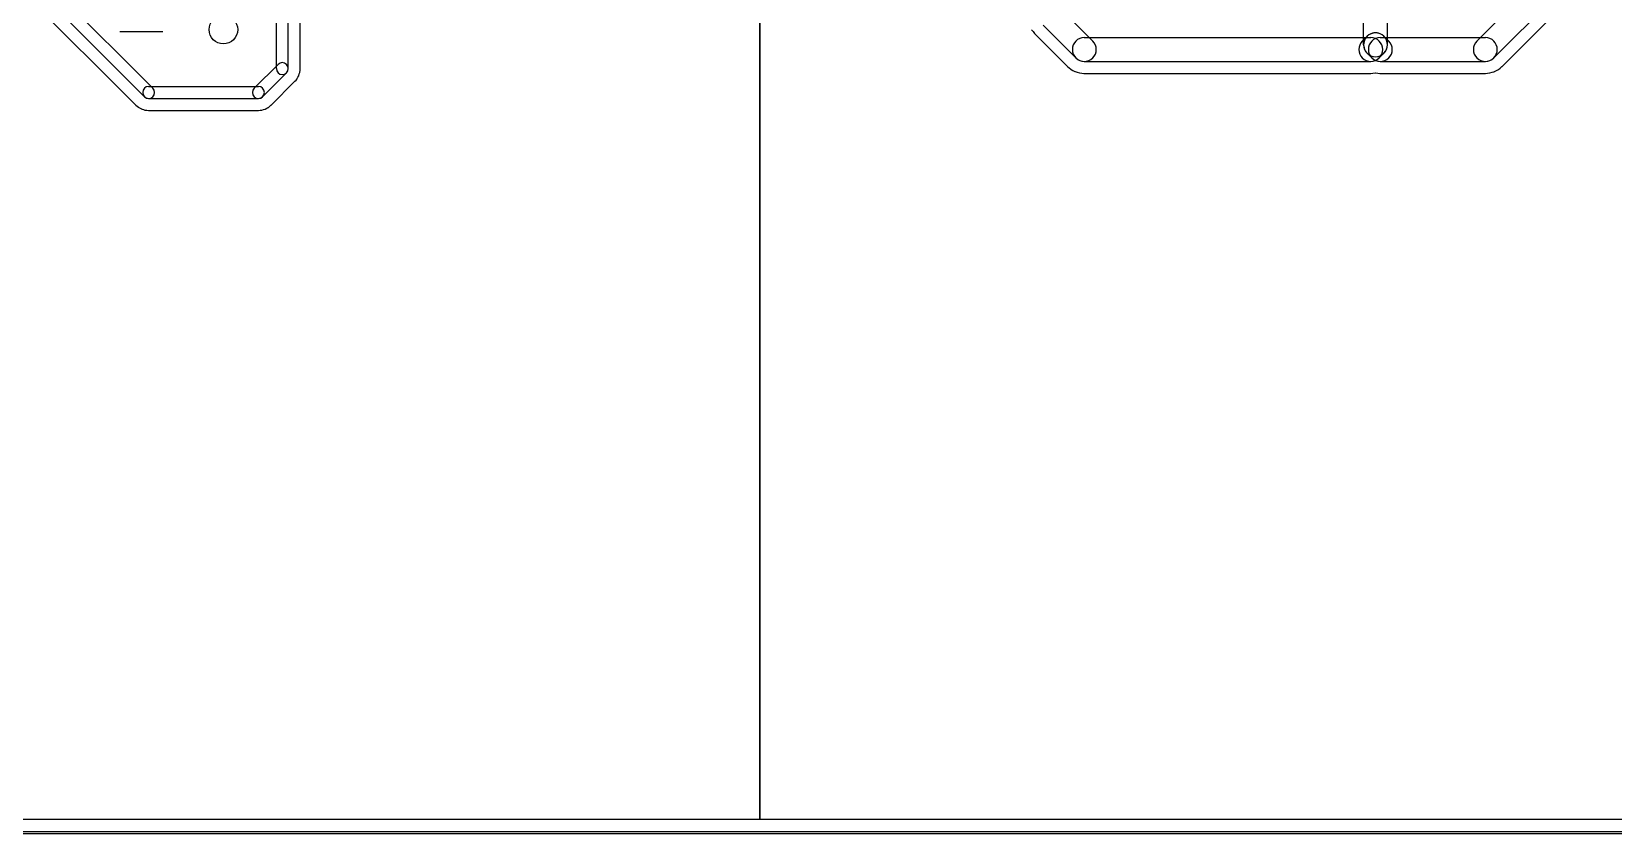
# Model space of a CAD drawing. Extents: x 10 to 213, y -213 to -15.
# Drawn here: x 55.5 to 139.7, y -213.4 to -170.8 of the extents above; entities that cross this region are included whole.
import ezdxf

# ---------------------------------------------------------------- set-up
doc = ezdxf.new("R2010")
doc.units = 0
doc.header["$MEASUREMENT"] = 0
doc.layers.add('BLACK', color=250, linetype='CONTINUOUS')

msp = doc.modelspace()

# ---------------------------------------------------------------- linework, layer by layer
at = {"layer": 'BLACK'}
for p, q in [((61.9465, -173.765), (55.3449, -167.164)), ((54.4469, -168.062), (61.0485, -174.664)), ((54.4469, -168.062), (61.0485, -174.664)), ((61.4975, -174.215), (54.8959, -167.613)), ((135.441, -168.207), (132.393, -171.255)), ((94.2341, -212.675), (94.2341, -168.761)), ((94.2341, -168.761), (94.2341, -212.675)), ((94.2341, -212.675), (94.2341, -168.761)), ((94.2341, -168.761), (94.2341, -212.675)), ((126.365, -171.45), (126.365, -168.91)), ((127.635, -171.45), (127.635, -168.91)), ((136.339, -169.105), (133.291, -172.153)), ((111.955, -171.255), (110.209, -169.509)), ((133.74, -172.602), (136.416, -169.926)), ((133.74, -172.602), (136.416, -169.926)), ((60.198, -170.752), (62.484, -170.752)), ((68.5165, -172.72), (68.5165, -170.18)), ((69.1515, -172.72), (69.1515, -170.18)), ((69.7865, -172.72), (69.7865, -170.18)), ((69.7865, -172.72), (69.7865, -170.18)), ((108.702, -170.661), (108.776, -170.752)), ((108.702, -170.661), (108.776, -170.752)), ((108.776, -170.752), (108.85, -170.843)), ((108.776, -170.752), (108.85, -170.843)), ((111.057, -172.153), (109.311, -170.407)), ((108.85, -170.843), (108.859, -170.853)), ((108.85, -170.843), (108.859, -170.853)), ((108.859, -170.853), (108.859, -170.853)), ((108.859, -170.853), (108.859, -170.853)), ((108.859, -170.853), (108.862, -170.856)), ((108.859, -170.853), (108.859, -170.853)), ((108.859, -170.853), (108.859, -170.853)), ((108.859, -170.853), (108.862, -170.856)), ((108.862, -170.856), (110.608, -172.602)), ((108.862, -170.856), (110.608, -172.602)), ((111.506, -171.069), (126.746, -171.069)), ((126.551, -171.001), (126.297, -171.255)), ((127.254, -171.069), (132.842, -171.069)), ((127.703, -171.255), (127.449, -171.001)), ((68.6095, -172.495), (67.3395, -173.765)), ((111.506, -172.339), (126.746, -172.339)), ((126.805, -172.153), (126.551, -171.899)), ((127.449, -171.899), (127.195, -172.153)), ((127.254, -172.339), (132.842, -172.339)), ((69.0585, -172.945), (67.7885, -174.215)), ((69.5075, -173.394), (69.5634, -173.326)), ((69.5075, -173.394), (69.5634, -173.326)), ((69.5634, -173.326), (69.6199, -173.258)), ((69.5634, -173.326), (69.6199, -173.258)), ((69.6199, -173.258), (69.6223, -173.254)), ((69.6199, -173.258), (69.6223, -173.254)), ((69.6223, -173.254), (69.6255, -173.25)), ((69.6223, -173.254), (69.6255, -173.25)), ((69.6255, -173.25), (69.6671, -173.172)), ((69.6255, -173.25), (69.6671, -173.172)), ((69.6671, -173.172), (69.7095, -173.095)), ((69.6671, -173.172), (69.7095, -173.095)), ((69.7095, -173.095), (69.711, -173.09)), ((69.7095, -173.095), (69.711, -173.09)), ((69.711, -173.09), (69.7134, -173.086)), ((69.711, -173.09), (69.7134, -173.086)), ((69.7134, -173.086), (69.7391, -173.002)), ((69.7134, -173.086), (69.7391, -173.002)), ((69.7391, -173.002), (69.7657, -172.918)), ((69.7391, -173.002), (69.7657, -172.918)), ((69.7657, -172.918), (69.7662, -172.913)), ((69.7657, -172.918), (69.7662, -172.913)), ((69.7662, -172.913), (69.7677, -172.908)), ((69.7662, -172.913), (69.7677, -172.908)), ((69.7677, -172.908), (69.7766, -172.821)), ((69.7677, -172.908), (69.7766, -172.821)), ((69.7766, -172.821), (69.7864, -172.733)), ((69.7766, -172.821), (69.7864, -172.733)), ((69.7864, -172.733), (69.7865, -172.724)), ((69.7864, -172.733), (69.7865, -172.724)), ((69.7865, -172.723), (69.7865, -172.72)), ((69.7865, -172.723), (69.7865, -172.72)), ((69.7865, -172.724), (69.7865, -172.723)), ((69.7865, -172.723), (69.7865, -172.723)), ((69.7865, -172.724), (69.7865, -172.723)), ((69.7865, -172.723), (69.7865, -172.723)), ((110.608, -172.602), (110.699, -172.677)), ((110.608, -172.602), (110.699, -172.677)), ((110.699, -172.677), (110.788, -172.752)), ((110.699, -172.677), (110.788, -172.752)), ((110.788, -172.752), (110.794, -172.755)), ((110.788, -172.752), (110.794, -172.755)), ((110.794, -172.755), (110.8, -172.759)), ((110.794, -172.755), (110.8, -172.759)), ((110.8, -172.759), (110.903, -172.815)), ((110.8, -172.759), (110.903, -172.815)), ((110.903, -172.815), (111.006, -172.871)), ((110.903, -172.815), (111.006, -172.871)), ((111.006, -172.871), (111.012, -172.873)), ((111.006, -172.871), (111.012, -172.873)), ((111.012, -172.873), (111.018, -172.876)), ((111.012, -172.873), (111.018, -172.876)), ((111.018, -172.876), (111.13, -172.911)), ((111.018, -172.876), (111.13, -172.911)), ((111.13, -172.911), (111.242, -172.946)), ((111.13, -172.911), (111.242, -172.946)), ((111.242, -172.946), (111.249, -172.947)), ((111.242, -172.946), (111.249, -172.947)), ((111.249, -172.947), (111.255, -172.949)), ((111.249, -172.947), (111.255, -172.949)), ((111.255, -172.949), (111.372, -172.961)), ((111.255, -172.949), (111.372, -172.961)), ((111.372, -172.961), (111.488, -172.974)), ((111.372, -172.961), (111.488, -172.974)), ((111.488, -172.974), (111.501, -172.974)), ((111.488, -172.974), (111.501, -172.974)), ((111.501, -172.974), (111.502, -172.974)), ((111.501, -172.974), (111.502, -172.974)), ((111.502, -172.974), (111.502, -172.974)), ((111.502, -172.974), (111.506, -172.974)), ((111.502, -172.974), (111.502, -172.974)), ((111.502, -172.974), (111.506, -172.974)), ((111.506, -172.974), (126.746, -172.974)), ((111.506, -172.974), (126.746, -172.974)), ((126.746, -172.974), (126.863, -172.963)), ((126.746, -172.974), (126.863, -172.963)), ((126.863, -172.963), (126.98, -172.952)), ((126.863, -172.963), (126.98, -172.952)), ((126.98, -172.952), (126.986, -172.95)), ((126.98, -172.952), (126.986, -172.95)), ((126.986, -172.95), (126.993, -172.95)), ((126.986, -172.95), (126.993, -172.95)), ((126.993, -172.95), (126.999, -172.948)), ((126.993, -172.95), (126.999, -172.948)), ((126.999, -172.948), (127.003, -172.949)), ((126.999, -172.948), (127.003, -172.949)), ((127.003, -172.949), (127.12, -172.961)), ((127.003, -172.949), (127.12, -172.961)), ((127.12, -172.961), (127.236, -172.974)), ((127.12, -172.961), (127.236, -172.974)), ((127.236, -172.974), (127.249, -172.974)), ((127.236, -172.974), (127.249, -172.974)), ((127.249, -172.974), (127.25, -172.974)), ((127.249, -172.974), (127.25, -172.974)), ((127.25, -172.974), (127.25, -172.974)), ((127.25, -172.974), (127.254, -172.974)), ((127.25, -172.974), (127.25, -172.974)), ((127.25, -172.974), (127.254, -172.974)), ((127.254, -172.974), (132.842, -172.974)), ((127.254, -172.974), (132.842, -172.974)), ((132.842, -172.974), (132.959, -172.963)), ((132.842, -172.974), (132.959, -172.963)), ((132.959, -172.963), (133.076, -172.952)), ((132.959, -172.963), (133.076, -172.952)), ((133.076, -172.952), (133.082, -172.95)), ((133.076, -172.952), (133.082, -172.95)), ((133.082, -172.95), (133.089, -172.95)), ((133.082, -172.95), (133.089, -172.95)), ((133.089, -172.95), (133.201, -172.916)), ((133.089, -172.95), (133.201, -172.916)), ((133.201, -172.916), (133.314, -172.883)), ((133.201, -172.916), (133.314, -172.883)), ((133.314, -172.883), (133.32, -172.88)), ((133.314, -172.883), (133.32, -172.88)), ((133.32, -172.88), (133.326, -172.878)), ((133.32, -172.88), (133.326, -172.878)), ((133.326, -172.878), (133.43, -172.823)), ((133.326, -172.878), (133.43, -172.823)), ((133.43, -172.823), (133.534, -172.769)), ((133.43, -172.823), (133.534, -172.769)), ((133.534, -172.769), (133.539, -172.765)), ((133.534, -172.769), (133.539, -172.765)), ((133.539, -172.765), (133.545, -172.762)), ((133.539, -172.765), (133.545, -172.762)), ((133.545, -172.762), (133.636, -172.688)), ((133.545, -172.762), (133.636, -172.688)), ((133.636, -172.688), (133.727, -172.614)), ((133.636, -172.688), (133.727, -172.614)), ((133.727, -172.614), (133.737, -172.605)), ((133.727, -172.614), (133.737, -172.605)), ((133.737, -172.605), (133.74, -172.602)), ((133.737, -172.605), (133.74, -172.602)), ((133.737, -172.605), (133.737, -172.605)), ((133.737, -172.605), (133.737, -172.605)), ((133.737, -172.605), (133.737, -172.605)), ((133.737, -172.605), (133.737, -172.605)), ((61.722, -173.673), (67.564, -173.673)), ((68.2375, -174.664), (69.5075, -173.394)), ((68.2375, -174.664), (69.5075, -173.394)), ((61.0485, -174.664), (61.1165, -174.719)), ((61.0485, -174.664), (61.1165, -174.719)), ((61.1165, -174.719), (61.1839, -174.776)), ((61.1165, -174.719), (61.1839, -174.776)), ((61.1839, -174.776), (61.1883, -174.778)), ((61.1839, -174.776), (61.1883, -174.778)), ((61.1883, -174.778), (61.1921, -174.782)), ((61.1883, -174.778), (61.1921, -174.782)), ((61.1921, -174.782), (61.2697, -174.823)), ((61.1921, -174.782), (61.2697, -174.823)), ((61.2697, -174.823), (61.3468, -174.865)), ((61.2697, -174.823), (61.3468, -174.865)), ((61.3468, -174.865), (61.3515, -174.867)), ((61.3468, -174.865), (61.3515, -174.867)), ((61.3515, -174.867), (61.356, -174.869)), ((61.3515, -174.867), (61.356, -174.869)), ((61.356, -174.869), (61.4401, -174.895)), ((61.356, -174.869), (61.4401, -174.895)), ((61.4401, -174.895), (61.524, -174.922)), ((61.4401, -174.895), (61.524, -174.922)), ((61.524, -174.922), (61.5289, -174.922)), ((61.524, -174.922), (61.5289, -174.922)), ((61.5289, -174.922), (61.5337, -174.924)), ((61.5289, -174.922), (61.5337, -174.924)), ((61.5337, -174.924), (61.6212, -174.933)), ((61.5337, -174.924), (61.6212, -174.933)), ((61.6212, -174.933), (61.7087, -174.942)), ((61.6212, -174.933), (61.7087, -174.942)), ((61.7087, -174.942), (61.7185, -174.942)), ((61.7087, -174.942), (61.7185, -174.942)), ((61.7185, -174.942), (61.7187, -174.942)), ((61.7185, -174.942), (61.7187, -174.942)), ((61.7187, -174.942), (61.7188, -174.942)), ((61.7187, -174.942), (61.7188, -174.942)), ((61.7188, -174.942), (61.722, -174.943)), ((61.7188, -174.942), (61.722, -174.943)), ((61.722, -174.308), (67.564, -174.308)), ((61.722, -174.943), (67.564, -174.943)), ((61.722, -174.943), (67.564, -174.943)), ((67.564, -174.943), (67.6516, -174.934)), ((67.564, -174.943), (67.6516, -174.934)), ((67.6516, -174.934), (67.7392, -174.926)), ((67.6516, -174.934), (67.7392, -174.926)), ((67.7392, -174.926), (67.744, -174.925)), ((67.7392, -174.926), (67.744, -174.925)), ((67.744, -174.925), (67.749, -174.924)), ((67.744, -174.925), (67.749, -174.924)), ((67.749, -174.924), (67.8332, -174.899)), ((67.749, -174.924), (67.8332, -174.899)), ((67.8332, -174.899), (67.9177, -174.874)), ((67.8332, -174.899), (67.9177, -174.874)), ((67.9177, -174.874), (67.9222, -174.872)), ((67.9177, -174.874), (67.9222, -174.872)), ((67.9222, -174.872), (67.927, -174.871)), ((67.9222, -174.872), (67.927, -174.871)), ((67.927, -174.871), (68.0046, -174.829)), ((67.927, -174.871), (68.0046, -174.829)), ((68.0046, -174.829), (68.0828, -174.789)), ((68.0046, -174.829), (68.0828, -174.789)), ((68.0828, -174.789), (68.0867, -174.786)), ((68.0828, -174.789), (68.0867, -174.786)), ((68.0867, -174.786), (68.0911, -174.783)), ((68.0867, -174.786), (68.0911, -174.783)), ((68.0911, -174.783), (68.1592, -174.728)), ((68.0911, -174.783), (68.1592, -174.728)), ((68.1592, -174.728), (68.2281, -174.673)), ((68.1592, -174.728), (68.2281, -174.673)), ((68.2281, -174.673), (68.235, -174.666)), ((68.2281, -174.673), (68.235, -174.666)), ((68.235, -174.666), (68.2352, -174.666)), ((68.235, -174.666), (68.2352, -174.666)), ((68.2352, -174.666), (68.2353, -174.666)), ((68.2352, -174.666), (68.2353, -174.666)), ((68.2353, -174.666), (68.2375, -174.664)), ((68.2353, -174.666), (68.2375, -174.664)), ((94.2341, -212.675), (10.845, -212.675)), ((94.2341, -212.675), (10.845, -212.675)), ((151.685, -212.675), (94.2341, -212.675)), ((151.685, -212.675), (94.2341, -212.675)), ((10.16, -213.31), (213.36, -213.31)), ((10.16, -213.41), (213.36, -213.41))]:
    msp.add_line(p, q, dxfattribs=at)
msp.add_circle((65.6997, -170.645), 0.762, dxfattribs=at)
for centre, radius, start, end in [((127, -171.45), 0.635, 405, 585), ((127, -171.45), 0.635, -45, 135), ((111.506, -171.704), 0.635, 90, 270), ((111.506, -171.704), 0.635, 225, 405), ((126.746, -171.704), 0.635, 135, 315), ((127, -171.45), 0.635, 180, 360), ((127.254, -171.704), 0.635, 90, 270), ((126.746, -171.704), 0.635, 270, 450), ((127.254, -171.704), 0.635, 225, 405), ((132.842, -171.704), 0.635, 135, 315), ((132.842, -171.704), 0.635, 270, 450), ((68.834, -172.72), 0.3175, -45, 135), ((68.834, -172.72), 0.3175, 180, 360), ((61.722, -173.99), 0.3175, 90, 270), ((61.722, -173.99), 0.3175, 225, 405), ((67.564, -173.99), 0.3175, 135, 315), ((67.564, -173.99), 0.3175, 270, 450)]:
    msp.add_arc(centre, radius, start, end, dxfattribs=at)

doc.saveas('drawing.dxf')
